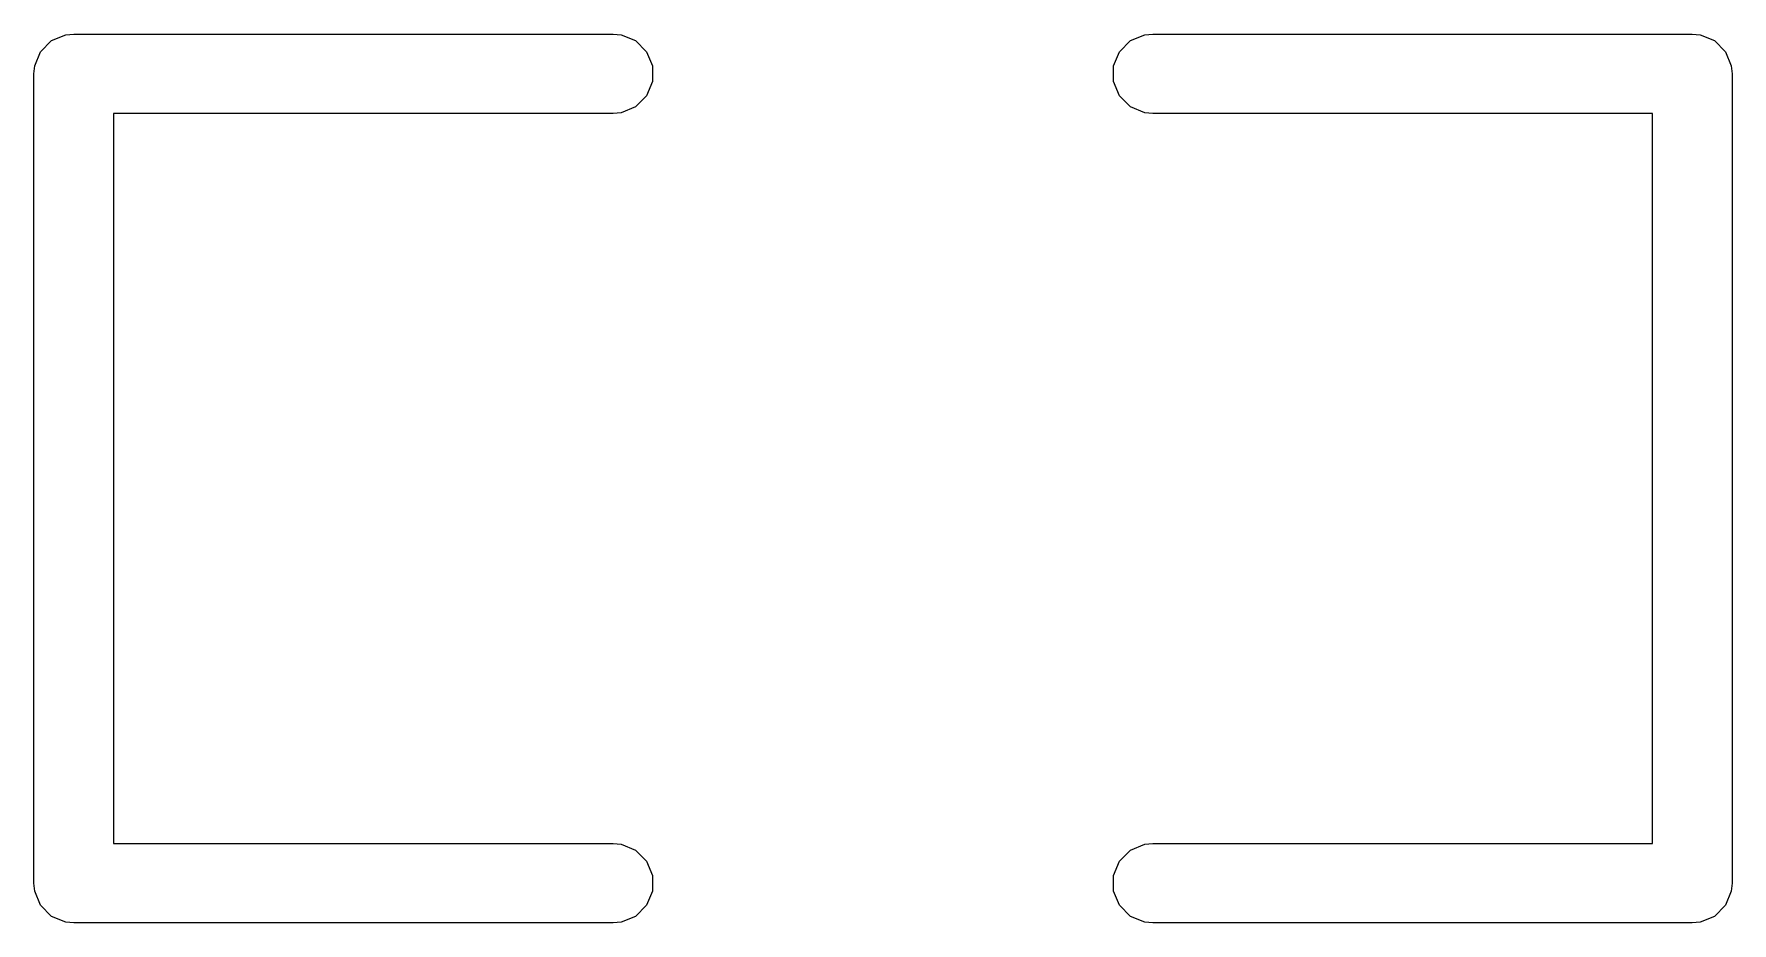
# Model space of a CAD drawing. Extents: x -2.1 to 1.75, y 0.25 to 2.72.
# Drawn here: x 0.3195 to 0.4455, y 0.792 to 0.858 of the extents above; entities that cross this region are included whole.
import ezdxf

# ---------------------------------------------------------------- set-up
doc = ezdxf.new("R2010")
doc.units = 0
doc.header["$MEASUREMENT"] = 0
doc.layers.add('BLACK', color=7, linetype='CONTINUOUS')

msp = doc.modelspace()

# ---------------------------------------------------------------- linework, layer by layer
at = {"layer": 'BLACK', "linetype": 'CONTINUOUS'}
for p, q in [((0.32004, 0.85664), (0.32086, 0.85746)), ((0.32086, 0.85746), (0.32192, 0.8579)), ((0.32192, 0.8579), (0.3225, 0.85795)), ((0.3225, 0.85795), (0.3625, 0.85795)), ((0.3625, 0.85795), (0.36308, 0.8579)), ((0.36308, 0.8579), (0.36414, 0.85746)), ((0.36414, 0.85746), (0.36496, 0.85664)), ((0.40004, 0.85664), (0.40086, 0.85746)), ((0.40086, 0.85746), (0.40192, 0.8579)), ((0.40192, 0.8579), (0.4025, 0.85795)), ((0.4025, 0.85795), (0.4425, 0.85795)), ((0.4425, 0.85795), (0.44308, 0.8579)), ((0.44308, 0.8579), (0.44414, 0.85746)), ((0.44414, 0.85746), (0.44496, 0.85664)), ((0.3196, 0.85558), (0.32004, 0.85664)), ((0.36496, 0.85664), (0.3654, 0.85558)), ((0.3996, 0.85558), (0.40004, 0.85664)), ((0.44496, 0.85664), (0.4454, 0.85558)), ((0.31955, 0.855), (0.3196, 0.85558)), ((0.31955, 0.795), (0.31955, 0.855)), ((0.3654, 0.85558), (0.3654, 0.85442)), ((0.3996, 0.85442), (0.3996, 0.85558)), ((0.4454, 0.85558), (0.44545, 0.855)), ((0.44545, 0.855), (0.44545, 0.795)), ((0.3654, 0.85442), (0.36496, 0.85336)), ((0.40004, 0.85336), (0.3996, 0.85442)), ((0.36414, 0.85254), (0.36308, 0.8521)), ((0.36496, 0.85336), (0.36414, 0.85254)), ((0.40086, 0.85254), (0.40004, 0.85336)), ((0.40192, 0.8521), (0.40086, 0.85254)), ((0.3625, 0.85205), (0.32545, 0.85205)), ((0.32545, 0.85205), (0.32545, 0.79795)), ((0.36308, 0.8521), (0.3625, 0.85205)), ((0.4025, 0.85205), (0.40192, 0.8521)), ((0.43955, 0.85205), (0.4025, 0.85205)), ((0.43955, 0.79795), (0.43955, 0.85205)), ((0.32545, 0.79795), (0.3625, 0.79795)), ((0.3625, 0.79795), (0.36308, 0.7979)), ((0.36308, 0.7979), (0.36414, 0.79746)), ((0.36414, 0.79746), (0.36496, 0.79664)), ((0.40004, 0.79664), (0.40086, 0.79746)), ((0.40086, 0.79746), (0.40192, 0.7979)), ((0.40192, 0.7979), (0.4025, 0.79795)), ((0.4025, 0.79795), (0.43955, 0.79795)), ((0.36496, 0.79664), (0.3654, 0.79558)), ((0.3996, 0.79558), (0.40004, 0.79664)), ((0.3196, 0.79442), (0.31955, 0.795)), ((0.3654, 0.79558), (0.3654, 0.79442)), ((0.3996, 0.79442), (0.3996, 0.79558)), ((0.44545, 0.795), (0.4454, 0.79442)), ((0.32004, 0.79336), (0.3196, 0.79442)), ((0.32086, 0.79254), (0.32004, 0.79336)), ((0.36496, 0.79336), (0.36414, 0.79254)), ((0.3654, 0.79442), (0.36496, 0.79336)), ((0.40004, 0.79336), (0.3996, 0.79442)), ((0.40086, 0.79254), (0.40004, 0.79336)), ((0.44496, 0.79336), (0.44414, 0.79254)), ((0.4454, 0.79442), (0.44496, 0.79336)), ((0.32192, 0.7921), (0.32086, 0.79254)), ((0.3225, 0.79205), (0.32192, 0.7921)), ((0.3625, 0.79205), (0.3225, 0.79205)), ((0.36308, 0.7921), (0.3625, 0.79205)), ((0.36414, 0.79254), (0.36308, 0.7921)), ((0.40192, 0.7921), (0.40086, 0.79254)), ((0.4025, 0.79205), (0.40192, 0.7921)), ((0.4425, 0.79205), (0.4025, 0.79205)), ((0.44308, 0.7921), (0.4425, 0.79205)), ((0.44414, 0.79254), (0.44308, 0.7921))]:
    msp.add_line(p, q, dxfattribs=at)

doc.saveas('drawing.dxf')
